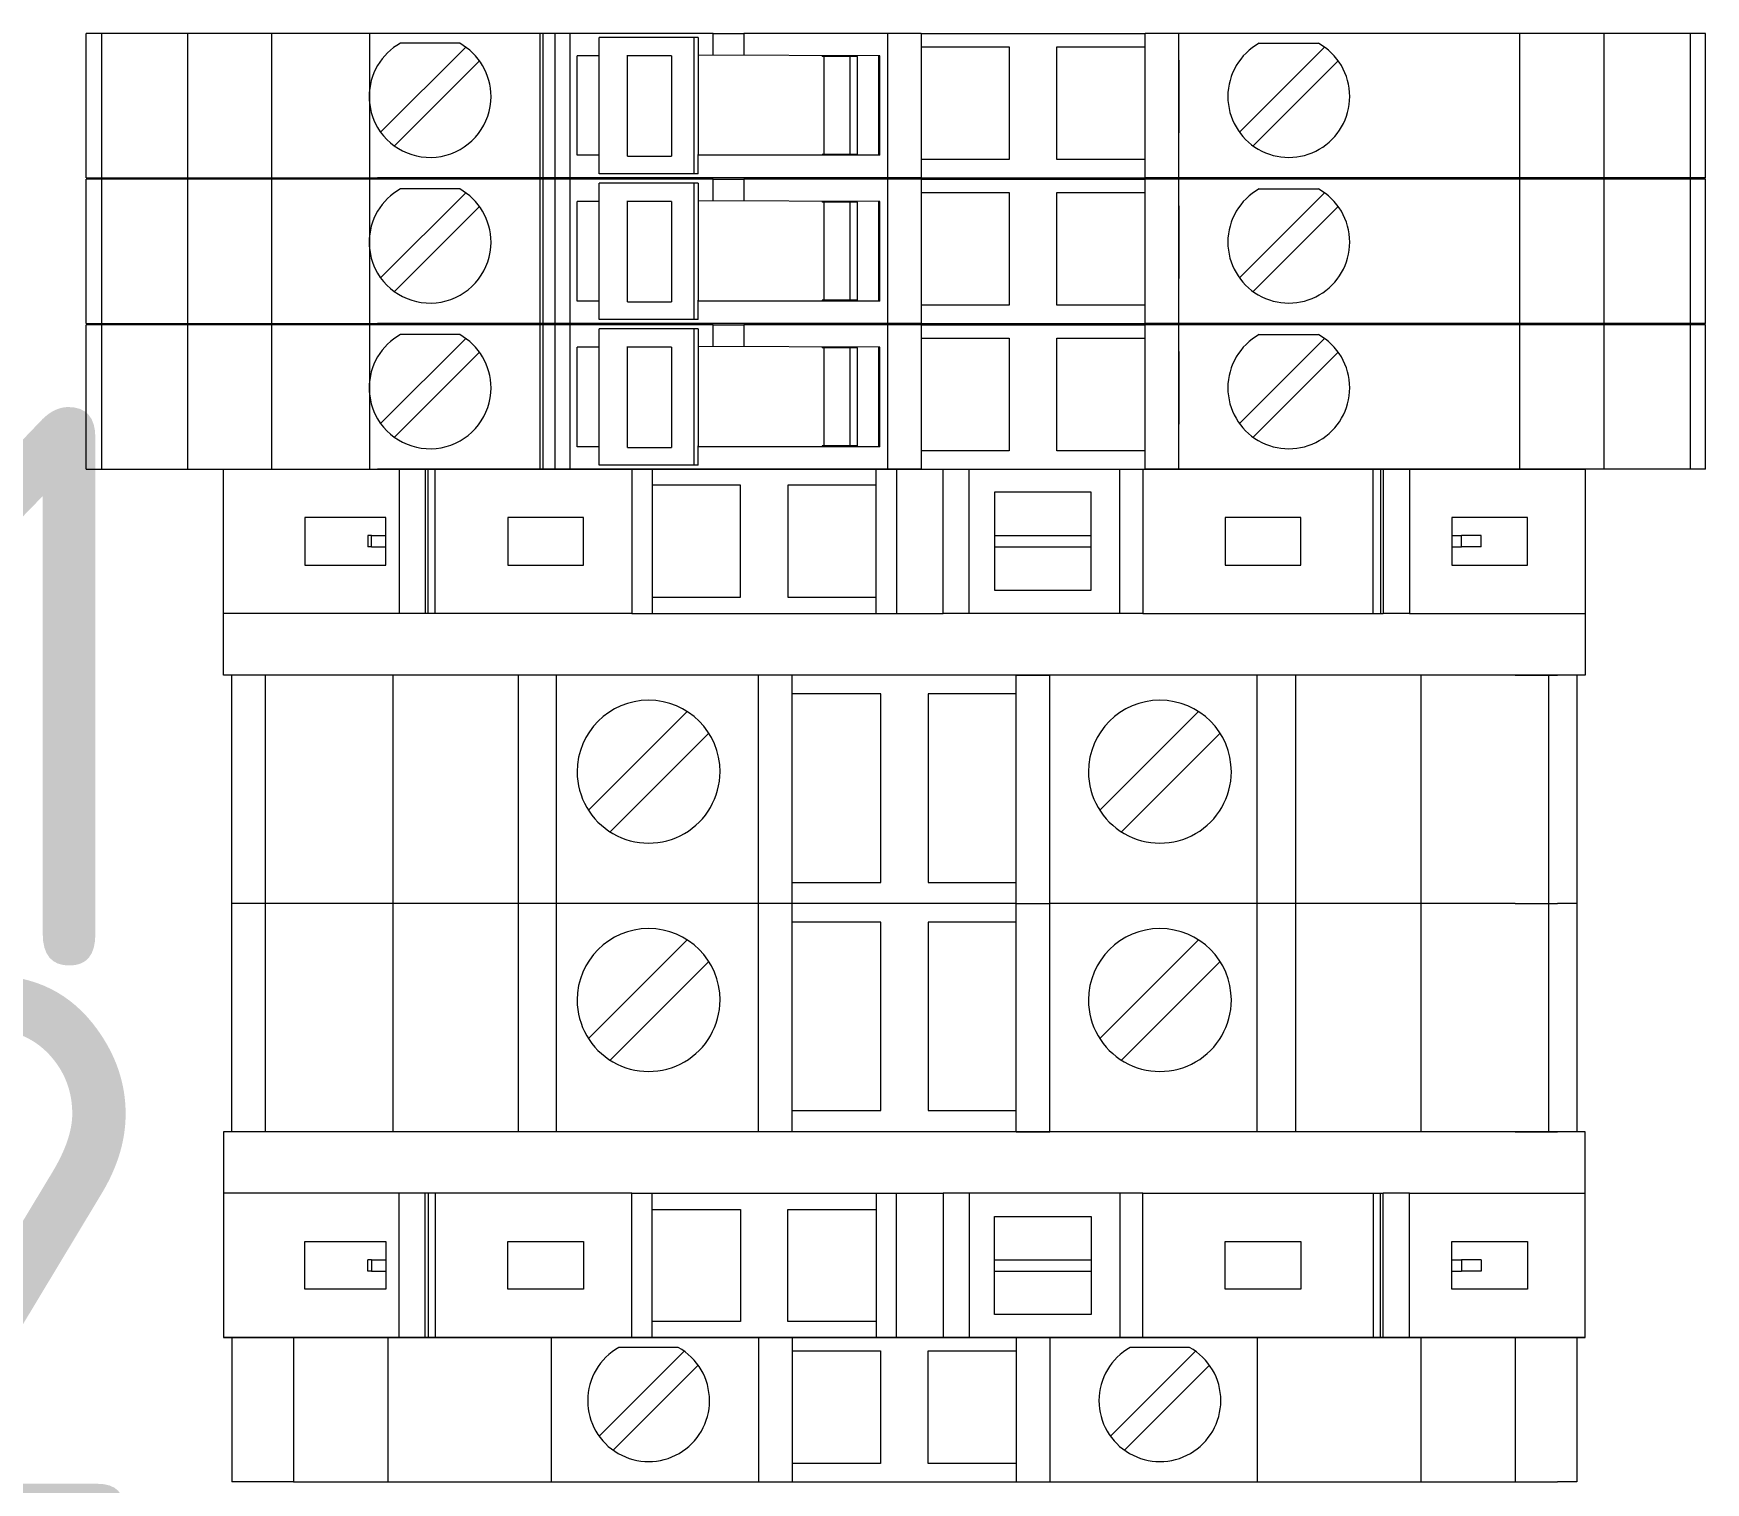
# Model space of a CAD drawing. Header units: millimetres. Extents: x 4962 to 7449, y 754 to 2938.
# Drawn here: x 7136.8 to 7196.5, y 1924.5 to 1976.3 of the extents above; entities that cross this region are included whole.
import ezdxf

# ---------------------------------------------------------------- set-up
doc = ezdxf.new("R2010")
doc.units = ezdxf.units.MM
doc.set_wipeout_variables(frame=1)
doc.layers.add('000-PI-Oprema', color=30, linetype='Continuous', lineweight=5)
doc.layers.add('000-PI-ORMAR', color=2, linetype='Continuous')
doc.layers.add('000-PI_TEXT', color=7, linetype='Continuous')
doc.styles.add('PI0', font='isocpeur.ttf', dxfattribs={"width": 0.9})

msp = doc.modelspace()

# ---------------------------------------------------------------- linework, layer by layer
at = {"color": 0, "linetype": 'ByBlock', "lineweight": 0, "ltscale": 0.25}
msp.add_lwpolyline([(7143.596, 1937.071), (7143.596, 1929.721), (7192.196, 1929.721), (7192.196, 1937.071), (7143.596, 1937.071)], dxfattribs=at)
at = {"layer": '000-PI-Oprema', "color": 0, "linetype": 'ByBlock', "lineweight": 0}
for p, q in [((7138.696, 1971.121), (7138.696, 1976.271)), ((7161.071, 1976.271), (7138.696, 1976.271)), ((7139.244, 1976.271), (7139.244, 1971.121)), ((7142.321, 1971.121), (7142.321, 1976.271)), ((7145.321, 1971.121), (7145.321, 1976.271)), ((7148.821, 1971.121), (7148.821, 1976.271)), ((7154.896, 1971.121), (7154.896, 1976.271)), ((7154.996, 1976.271), (7154.996, 1976.271)), ((7154.996, 1976.271), (7154.996, 1971.121)), ((7155.424, 1976.271), (7155.424, 1971.121)), ((7155.966, 1971.121), (7155.966, 1976.271)), ((7160.38, 1976.131), (7157.009, 1976.131)), ((7157.009, 1971.261), (7157.009, 1976.131)), ((7157.009, 1976.131), (7157.009, 1976.131)), ((7157.646, 1976.271), (7157.646, 1976.271)), ((7160.538, 1976.131), (7160.38, 1976.131)), ((7160.38, 1976.131), (7160.38, 1971.261)), ((7160.538, 1976.131), (7160.538, 1975.446)), ((7161.071, 1976.271), (7161.071, 1976.271)), ((7161.071, 1976.271), (7161.076, 1976.271)), ((7161.071, 1975.494), (7161.071, 1976.271)), ((7161.076, 1976.271), (7162.171, 1976.271)), ((7162.171, 1976.271), (7162.168, 1975.49)), ((7162.171, 1976.271), (7162.171, 1976.271)), ((7167.296, 1976.271), (7162.171, 1976.271)), ((7162.696, 1976.271), (7162.696, 1976.271)), ((7168.496, 1976.271), (7167.296, 1976.271)), ((7167.296, 1976.271), (7167.296, 1971.121)), ((7168.496, 1976.271), (7168.496, 1976.271)), ((7168.496, 1976.271), (7176.496, 1976.271)), ((7168.496, 1976.271), (7168.496, 1971.121)), ((7176.496, 1976.271), (7176.496, 1976.271)), ((7177.696, 1976.271), (7176.496, 1976.271)), ((7176.496, 1971.121), (7176.496, 1976.271)), ((7196.496, 1976.271), (7177.696, 1976.271)), ((7177.696, 1971.121), (7177.696, 1976.271)), ((7189.873, 1971.121), (7189.873, 1976.271)), ((7192.873, 1971.121), (7192.873, 1976.271)), ((7195.949, 1976.271), (7195.949, 1971.121)), ((7196.496, 1971.121), (7196.496, 1976.271)), ((7152.242, 1975.787), (7149.206, 1972.751)), ((7149.913, 1975.921), (7149.913, 1975.921)), ((7152.03, 1975.921), (7149.913, 1975.921)), ((7152.03, 1975.921), (7152.03, 1975.921)), ((7152.242, 1975.787), (7152.242, 1975.787)), ((7158.016, 1971.896), (7158.016, 1975.496)), ((7167.021, 1975.471), (7160.538, 1975.496)), ((7168.496, 1975.796), (7168.496, 1975.796)), ((7168.496, 1975.796), (7171.646, 1975.796)), ((7171.646, 1975.796), (7171.646, 1971.771)), ((7171.646, 1975.796), (7171.646, 1975.796)), ((7173.346, 1971.771), (7173.346, 1975.796)), ((7173.346, 1975.796), (7173.346, 1975.796)), ((7173.346, 1975.796), (7176.496, 1975.796)), ((7176.496, 1975.796), (7176.496, 1975.796)), ((7182.892, 1975.787), (7179.856, 1972.751)), ((7180.563, 1975.921), (7182.68, 1975.921)), ((7180.563, 1975.921), (7180.563, 1975.921)), ((7182.68, 1975.921), (7182.68, 1975.921)), ((7149.701, 1972.256), (7152.737, 1975.292)), ((7152.737, 1975.292), (7152.737, 1975.292)), ((7154.896, 1972.721), (7154.896, 1975.321)), ((7154.896, 1975.321), (7154.896, 1975.321)), ((7157.009, 1975.471), (7156.221, 1975.471)), ((7156.221, 1975.471), (7156.221, 1975.471)), ((7156.221, 1971.921), (7156.221, 1975.471)), ((7159.583, 1975.471), (7158.016, 1975.471)), ((7159.583, 1975.471), (7159.583, 1971.946)), ((7160.538, 1975.446), (7160.538, 1971.946)), ((7164.971, 1975.471), (7164.971, 1975.446)), ((7165.971, 1975.446), (7164.971, 1975.446)), ((7165.035, 1971.946), (7165.035, 1975.446)), ((7165.971, 1971.921), (7165.971, 1975.471)), ((7166.221, 1975.446), (7165.971, 1975.446)), ((7166.221, 1975.446), (7166.221, 1975.446)), ((7166.221, 1971.946), (7166.221, 1975.446)), ((7166.971, 1975.471), (7166.971, 1971.921)), ((7167.021, 1975.471), (7167.021, 1975.471)), ((7167.021, 1971.921), (7167.021, 1975.471)), ((7177.696, 1975.321), (7177.696, 1972.721)), ((7177.696, 1975.321), (7177.696, 1975.321)), ((7180.351, 1972.256), (7183.387, 1975.292)), ((7149.206, 1972.751), (7149.206, 1972.751)), ((7154.896, 1972.721), (7154.896, 1972.721)), ((7177.696, 1972.721), (7177.696, 1972.721)), ((7149.701, 1972.256), (7149.701, 1972.256)), ((7157.009, 1971.921), (7156.221, 1971.921)), ((7156.221, 1971.921), (7156.221, 1971.921)), ((7159.583, 1971.946), (7159.583, 1971.896)), ((7160.538, 1971.261), (7160.538, 1971.946)), ((7167.021, 1971.921), (7160.538, 1971.921)), ((7165.971, 1971.946), (7164.971, 1971.946)), ((7164.971, 1971.946), (7164.971, 1971.921)), ((7166.221, 1971.946), (7165.971, 1971.946)), ((7166.221, 1971.946), (7166.221, 1971.946)), ((7167.021, 1971.921), (7167.021, 1971.921)), ((7158.016, 1971.896), (7159.425, 1971.896)), ((7159.425, 1971.896), (7159.583, 1971.896)), ((7168.496, 1971.771), (7168.496, 1971.771)), ((7171.646, 1971.771), (7168.496, 1971.771)), ((7171.646, 1971.771), (7171.646, 1971.771)), ((7176.496, 1971.771), (7173.346, 1971.771)), ((7173.346, 1971.771), (7173.346, 1971.771)), ((7176.496, 1971.771), (7176.496, 1971.771)), ((7138.696, 1971.121), (7149.096, 1971.121)), ((7138.696, 1965.921), (7138.696, 1971.071)), ((7161.071, 1971.071), (7138.696, 1971.071)), ((7139.244, 1971.071), (7139.244, 1965.921)), ((7142.321, 1965.921), (7142.321, 1971.071)), ((7145.321, 1965.921), (7145.321, 1971.071)), ((7148.821, 1965.921), (7148.821, 1971.071)), ((7167.296, 1971.121), (7149.096, 1971.121)), ((7149.913, 1970.721), (7149.913, 1970.721)), ((7152.03, 1970.721), (7149.913, 1970.721)), ((7152.03, 1970.721), (7152.03, 1970.721)), ((7154.896, 1965.921), (7154.896, 1971.071)), ((7154.996, 1971.121), (7154.996, 1971.121)), ((7154.996, 1971.071), (7154.996, 1971.071)), ((7154.996, 1971.071), (7154.996, 1965.921)), ((7155.424, 1971.071), (7155.424, 1965.921)), ((7155.966, 1965.921), (7155.966, 1971.071)), ((7160.38, 1971.261), (7157.009, 1971.261)), ((7157.009, 1971.261), (7157.009, 1971.261)), ((7160.38, 1970.931), (7157.009, 1970.931)), ((7157.009, 1966.061), (7157.009, 1970.931)), ((7157.009, 1970.931), (7157.009, 1970.931)), ((7157.646, 1971.121), (7157.646, 1971.121)), ((7157.646, 1971.071), (7157.646, 1971.071)), ((7160.538, 1971.261), (7160.38, 1971.261)), ((7160.538, 1970.931), (7160.38, 1970.931)), ((7160.38, 1970.931), (7160.38, 1966.061)), ((7160.538, 1970.931), (7160.538, 1970.246)), ((7161.071, 1971.071), (7161.071, 1971.071)), ((7161.071, 1971.071), (7161.076, 1971.071)), ((7161.071, 1970.294), (7161.071, 1971.071)), ((7161.076, 1971.071), (7162.171, 1971.071)), ((7162.171, 1971.071), (7162.168, 1970.29)), ((7162.171, 1971.071), (7162.171, 1971.071)), ((7167.296, 1971.071), (7162.171, 1971.071)), ((7162.696, 1971.121), (7162.696, 1971.121)), ((7162.696, 1971.071), (7162.696, 1971.071)), ((7168.496, 1971.121), (7167.296, 1971.121)), ((7168.496, 1971.071), (7167.296, 1971.071)), ((7167.296, 1971.071), (7167.296, 1965.921)), ((7168.496, 1971.121), (7176.496, 1971.121)), ((7168.496, 1971.121), (7168.496, 1971.121)), ((7168.496, 1971.071), (7168.496, 1971.071)), ((7168.496, 1971.071), (7176.496, 1971.071)), ((7168.496, 1971.071), (7168.496, 1965.921)), ((7177.696, 1971.121), (7176.496, 1971.121)), ((7176.496, 1971.121), (7176.496, 1971.121)), ((7176.496, 1971.071), (7176.496, 1971.071)), ((7177.696, 1971.071), (7176.496, 1971.071)), ((7176.496, 1965.921), (7176.496, 1971.071)), ((7196.496, 1971.121), (7177.696, 1971.121)), ((7196.496, 1971.071), (7177.696, 1971.071)), ((7177.696, 1965.921), (7177.696, 1971.071)), ((7180.563, 1970.721), (7182.68, 1970.721)), ((7180.563, 1970.721), (7180.563, 1970.721)), ((7182.68, 1970.721), (7182.68, 1970.721)), ((7189.873, 1965.921), (7189.873, 1971.071)), ((7192.873, 1965.921), (7192.873, 1971.071)), ((7196.496, 1971.121), (7195.814, 1971.121)), ((7195.949, 1971.071), (7195.949, 1965.921)), ((7196.496, 1965.921), (7196.496, 1971.071)), ((7152.242, 1970.587), (7149.206, 1967.551)), ((7152.242, 1970.587), (7152.242, 1970.587)), ((7157.009, 1970.271), (7156.221, 1970.271)), ((7156.221, 1970.271), (7156.221, 1970.271)), ((7156.221, 1966.721), (7156.221, 1970.271)), ((7158.016, 1966.696), (7158.016, 1970.296)), ((7159.583, 1970.271), (7158.016, 1970.271)), ((7159.583, 1970.271), (7159.583, 1966.746)), ((7167.021, 1970.271), (7160.538, 1970.296)), ((7160.538, 1970.246), (7160.538, 1966.746)), ((7164.971, 1970.271), (7164.971, 1970.246)), ((7165.971, 1970.246), (7164.971, 1970.246)), ((7165.035, 1966.746), (7165.035, 1970.246)), ((7165.971, 1966.721), (7165.971, 1970.271)), ((7166.221, 1970.246), (7165.971, 1970.246)), ((7166.221, 1970.246), (7166.221, 1970.246)), ((7166.221, 1966.746), (7166.221, 1970.246)), ((7166.971, 1970.271), (7166.971, 1966.721)), ((7167.021, 1970.271), (7167.021, 1970.271)), ((7167.021, 1966.721), (7167.021, 1970.271)), ((7168.496, 1970.596), (7168.496, 1970.596)), ((7168.496, 1970.596), (7171.646, 1970.596)), ((7171.646, 1970.596), (7171.646, 1966.571)), ((7171.646, 1970.596), (7171.646, 1970.596)), ((7173.346, 1966.571), (7173.346, 1970.596)), ((7173.346, 1970.596), (7173.346, 1970.596)), ((7173.346, 1970.596), (7176.496, 1970.596)), ((7176.496, 1970.596), (7176.496, 1970.596)), ((7182.892, 1970.587), (7179.856, 1967.551)), ((7149.701, 1967.056), (7152.737, 1970.092)), ((7152.737, 1970.092), (7152.737, 1970.092)), ((7154.896, 1967.521), (7154.896, 1970.121)), ((7154.896, 1970.121), (7154.896, 1970.121)), ((7177.696, 1970.121), (7177.696, 1967.521)), ((7177.696, 1970.121), (7177.696, 1970.121)), ((7180.351, 1967.056), (7183.387, 1970.092)), ((7149.206, 1967.551), (7149.206, 1967.551)), ((7154.896, 1967.521), (7154.896, 1967.521)), ((7177.696, 1967.521), (7177.696, 1967.521)), ((7149.701, 1967.056), (7149.701, 1967.056)), ((7157.009, 1966.721), (7156.221, 1966.721)), ((7156.221, 1966.721), (7156.221, 1966.721)), ((7158.016, 1966.696), (7159.425, 1966.696)), ((7159.425, 1966.696), (7159.583, 1966.696)), ((7159.583, 1966.746), (7159.583, 1966.696)), ((7160.538, 1966.061), (7160.538, 1966.746)), ((7167.021, 1966.721), (7160.538, 1966.721)), ((7165.971, 1966.746), (7164.971, 1966.746)), ((7164.971, 1966.746), (7164.971, 1966.721)), ((7166.221, 1966.746), (7165.971, 1966.746)), ((7166.221, 1966.746), (7166.221, 1966.746)), ((7167.021, 1966.721), (7167.021, 1966.721)), ((7168.496, 1966.571), (7168.496, 1966.571)), ((7171.646, 1966.571), (7168.496, 1966.571)), ((7171.646, 1966.571), (7171.646, 1966.571)), ((7176.496, 1966.571), (7173.346, 1966.571)), ((7173.346, 1966.571), (7173.346, 1966.571)), ((7176.496, 1966.571), (7176.496, 1966.571)), ((7160.38, 1966.061), (7157.009, 1966.061)), ((7157.009, 1966.061), (7157.009, 1966.061)), ((7160.538, 1966.061), (7160.38, 1966.061)), ((7138.696, 1965.921), (7149.096, 1965.921)), ((7138.696, 1960.721), (7138.696, 1965.871)), ((7161.071, 1965.871), (7138.696, 1965.871)), ((7139.244, 1965.871), (7139.244, 1960.721)), ((7142.321, 1960.721), (7142.321, 1965.871)), ((7167.296, 1965.921), (7149.096, 1965.921)), ((7152.242, 1965.387), (7149.206, 1962.351)), ((7149.913, 1965.521), (7149.913, 1965.521)), ((7152.03, 1965.521), (7149.913, 1965.521)), ((7152.03, 1965.521), (7152.03, 1965.521)), ((7152.242, 1965.387), (7152.242, 1965.387)), ((7154.996, 1965.921), (7154.996, 1965.921)), ((7154.996, 1965.871), (7154.996, 1965.871)), ((7160.38, 1965.731), (7157.009, 1965.731)), ((7157.009, 1965.731), (7157.009, 1965.731)), ((7157.646, 1965.921), (7157.646, 1965.921)), ((7157.646, 1965.871), (7157.646, 1965.871)), ((7160.538, 1965.731), (7160.38, 1965.731)), ((7160.538, 1965.731), (7160.538, 1965.046)), ((7161.071, 1965.871), (7161.071, 1965.871)), ((7161.071, 1965.871), (7161.076, 1965.871)), ((7161.071, 1965.094), (7161.071, 1965.871)), ((7161.076, 1965.871), (7162.171, 1965.871)), ((7162.171, 1965.871), (7162.168, 1965.09)), ((7162.171, 1965.871), (7162.171, 1965.871)), ((7167.296, 1965.871), (7162.171, 1965.871)), ((7162.696, 1965.921), (7162.696, 1965.921)), ((7162.696, 1965.871), (7162.696, 1965.871)), ((7168.496, 1965.921), (7167.296, 1965.921)), ((7168.496, 1965.871), (7167.296, 1965.871)), ((7168.496, 1965.921), (7176.496, 1965.921)), ((7168.496, 1965.921), (7168.496, 1965.921)), ((7168.496, 1965.871), (7168.496, 1965.871)), ((7168.496, 1965.871), (7176.496, 1965.871)), ((7168.496, 1965.396), (7168.496, 1965.396)), ((7168.496, 1965.396), (7171.646, 1965.396)), ((7171.646, 1965.396), (7171.646, 1961.371)), ((7171.646, 1965.396), (7171.646, 1965.396)), ((7173.346, 1961.371), (7173.346, 1965.396)), ((7173.346, 1965.396), (7173.346, 1965.396)), ((7173.346, 1965.396), (7176.496, 1965.396)), ((7177.696, 1965.921), (7176.496, 1965.921)), ((7176.496, 1965.921), (7176.496, 1965.921)), ((7176.496, 1965.871), (7176.496, 1965.871)), ((7177.696, 1965.871), (7176.496, 1965.871)), ((7176.496, 1965.396), (7176.496, 1965.396)), ((7196.496, 1965.921), (7177.696, 1965.921)), ((7196.496, 1965.871), (7177.696, 1965.871)), ((7182.892, 1965.387), (7179.856, 1962.351)), ((7180.563, 1965.521), (7182.68, 1965.521)), ((7180.563, 1965.521), (7180.563, 1965.521)), ((7182.68, 1965.521), (7182.68, 1965.521)), ((7192.873, 1960.721), (7192.873, 1965.871)), ((7196.496, 1965.921), (7195.814, 1965.921)), ((7195.949, 1965.871), (7195.949, 1960.721)), ((7196.496, 1960.721), (7196.496, 1965.871)), ((7149.701, 1961.856), (7152.737, 1964.892)), ((7152.737, 1964.892), (7152.737, 1964.892)), ((7154.896, 1962.321), (7154.896, 1964.921)), ((7154.896, 1964.921), (7154.896, 1964.921)), ((7157.009, 1965.071), (7156.221, 1965.071)), ((7156.221, 1965.071), (7156.221, 1965.071)), ((7156.221, 1961.521), (7156.221, 1965.071)), ((7158.016, 1961.496), (7158.016, 1965.096)), ((7159.583, 1965.071), (7158.016, 1965.071)), ((7159.583, 1965.071), (7159.583, 1961.546)), ((7167.021, 1965.071), (7160.538, 1965.096)), ((7160.538, 1965.046), (7160.538, 1961.546)), ((7164.971, 1965.071), (7164.971, 1965.046)), ((7165.971, 1965.046), (7164.971, 1965.046)), ((7165.035, 1961.546), (7165.035, 1965.046)), ((7165.971, 1961.521), (7165.971, 1965.071)), ((7166.221, 1965.046), (7165.971, 1965.046)), ((7166.221, 1965.046), (7166.221, 1965.046)), ((7166.221, 1961.546), (7166.221, 1965.046)), ((7166.971, 1965.071), (7166.971, 1961.521)), ((7167.021, 1965.071), (7167.021, 1965.071)), ((7167.021, 1961.521), (7167.021, 1965.071)), ((7177.696, 1964.921), (7177.696, 1962.321)), ((7177.696, 1964.921), (7177.696, 1964.921)), ((7180.351, 1961.856), (7183.387, 1964.892)), ((7149.206, 1962.351), (7149.206, 1962.351)), ((7149.701, 1961.856), (7149.701, 1961.856)), ((7154.896, 1962.321), (7154.896, 1962.321)), ((7177.696, 1962.321), (7177.696, 1962.321)), ((7157.009, 1961.521), (7156.221, 1961.521)), ((7156.221, 1961.521), (7156.221, 1961.521)), ((7158.016, 1961.496), (7159.425, 1961.496)), ((7159.425, 1961.496), (7159.583, 1961.496)), ((7159.583, 1961.546), (7159.583, 1961.496)), ((7167.021, 1961.521), (7160.538, 1961.521)), ((7165.971, 1961.546), (7164.971, 1961.546)), ((7164.971, 1961.546), (7164.971, 1961.521)), ((7166.221, 1961.546), (7165.971, 1961.546)), ((7166.221, 1961.546), (7166.221, 1961.546)), ((7167.021, 1961.521), (7167.021, 1961.521)), ((7168.496, 1961.371), (7168.496, 1961.371)), ((7171.646, 1961.371), (7168.496, 1961.371)), ((7171.646, 1961.371), (7171.646, 1961.371)), ((7176.496, 1961.371), (7173.346, 1961.371)), ((7173.346, 1961.371), (7173.346, 1961.371)), ((7176.496, 1961.371), (7176.496, 1961.371)), ((7196.496, 1960.721), (7195.814, 1960.721)), ((7167.061, 1952.696), (7163.896, 1952.696)), ((7167.061, 1945.971), (7167.061, 1952.696)), ((7167.061, 1952.696), (7167.061, 1952.696)), ((7168.746, 1952.696), (7168.746, 1945.971)), ((7171.896, 1952.696), (7168.746, 1952.696)), ((7168.746, 1952.696), (7168.746, 1952.696)), ((7171.896, 1952.696), (7171.896, 1952.696)), ((7156.622, 1948.55), (7160.143, 1952.071)), ((7160.143, 1952.071), (7160.143, 1952.071)), ((7174.872, 1948.55), (7178.393, 1952.071)), ((7178.393, 1952.071), (7178.393, 1952.071)), ((7160.921, 1951.293), (7157.4, 1947.772)), ((7160.921, 1951.293), (7160.921, 1951.293)), ((7179.171, 1951.293), (7175.65, 1947.772)), ((7179.171, 1951.293), (7179.171, 1951.293)), ((7156.221, 1949.921), (7156.221, 1949.921)), ((7161.321, 1949.921), (7161.321, 1949.921)), ((7174.471, 1949.921), (7174.471, 1949.921)), ((7179.571, 1949.921), (7179.571, 1949.921)), ((7156.622, 1948.55), (7156.622, 1948.55)), ((7174.872, 1948.55), (7174.872, 1948.55)), ((7157.4, 1947.772), (7157.4, 1947.772)), ((7175.65, 1947.772), (7175.65, 1947.772)), ((7163.896, 1945.971), (7163.896, 1945.971)), ((7163.896, 1945.971), (7167.061, 1945.971)), ((7167.061, 1945.971), (7167.061, 1945.971)), ((7168.746, 1945.971), (7171.896, 1945.971)), ((7168.746, 1945.971), (7168.746, 1945.971)), ((7171.896, 1945.971), (7171.896, 1945.971)), ((7146.096, 1945.221), (7143.896, 1945.221)), ((7143.896, 1945.221), (7143.896, 1945.221)), ((7143.896, 1945.221), (7143.896, 1945.221)), ((7146.096, 1945.221), (7143.896, 1945.221)), ((7143.896, 1937.071), (7143.896, 1945.221)), ((7145.084, 1945.221), (7145.084, 1937.071)), ((7147.688, 1945.221), (7146.096, 1945.221)), ((7146.096, 1945.221), (7146.096, 1945.221)), ((7146.096, 1945.221), (7146.096, 1945.221)), ((7147.688, 1945.221), (7146.096, 1945.221)), ((7149.831, 1945.221), (7147.688, 1945.221)), ((7149.831, 1945.221), (7147.688, 1945.221)), ((7149.646, 1945.221), (7149.646, 1937.071)), ((7150.214, 1945.221), (7149.831, 1945.221)), ((7150.214, 1945.221), (7149.831, 1945.221)), ((7152.722, 1945.221), (7150.214, 1945.221)), ((7152.722, 1945.221), (7150.214, 1945.221)), ((7150.396, 1945.221), (7150.396, 1945.221)), ((7150.396, 1945.221), (7150.396, 1945.221)), ((7155.296, 1945.221), (7152.722, 1945.221)), ((7155.296, 1945.221), (7152.722, 1945.221)), ((7153.046, 1945.221), (7153.046, 1945.221)), ((7153.046, 1945.221), (7153.046, 1945.221)), ((7154.118, 1945.221), (7154.118, 1937.071)), ((7162.696, 1945.221), (7155.296, 1945.221)), ((7162.696, 1945.221), (7155.296, 1945.221)), ((7155.484, 1937.071), (7155.484, 1945.221)), ((7158.096, 1945.221), (7158.096, 1945.221)), ((7158.096, 1945.221), (7158.096, 1945.221)), ((7163.896, 1945.221), (7162.696, 1945.221)), ((7163.896, 1945.221), (7162.696, 1945.221)), ((7162.696, 1937.071), (7162.696, 1945.221)), ((7171.896, 1945.221), (7163.896, 1945.221)), ((7163.896, 1945.221), (7163.896, 1945.221)), ((7163.896, 1945.221), (7163.896, 1945.221)), ((7171.896, 1945.221), (7163.896, 1945.221)), ((7163.896, 1937.071), (7163.896, 1945.221)), ((7171.896, 1945.221), (7173.096, 1945.221)), ((7171.896, 1945.221), (7171.896, 1945.221)), ((7171.896, 1945.221), (7171.896, 1945.221)), ((7171.896, 1945.221), (7173.096, 1945.221)), ((7171.896, 1937.071), (7171.896, 1945.221)), ((7180.496, 1945.221), (7173.096, 1945.221)), ((7180.496, 1945.221), (7173.096, 1945.221)), ((7173.096, 1937.071), (7173.096, 1945.221)), ((7183.071, 1945.221), (7180.496, 1945.221)), ((7183.071, 1945.221), (7180.496, 1945.221)), ((7180.496, 1937.071), (7180.496, 1945.221)), ((7181.863, 1945.221), (7181.863, 1937.071)), ((7185.579, 1945.221), (7183.071, 1945.221)), ((7185.579, 1945.221), (7183.071, 1945.221)), ((7184.196, 1945.221), (7184.196, 1945.221)), ((7184.196, 1945.221), (7184.196, 1945.221)), ((7185.096, 1945.221), (7185.096, 1945.221)), ((7185.096, 1945.221), (7185.096, 1945.221)), ((7185.962, 1945.221), (7185.579, 1945.221)), ((7185.962, 1945.221), (7185.579, 1945.221)), ((7188.105, 1945.221), (7185.77, 1945.221)), ((7188.105, 1945.221), (7185.962, 1945.221)), ((7186.335, 1945.221), (7186.335, 1937.071)), ((7187.646, 1945.221), (7187.646, 1945.221)), ((7189.696, 1945.221), (7188.105, 1945.221)), ((7189.696, 1945.221), (7188.105, 1945.221)), ((7189.696, 1945.221), (7190.896, 1945.221)), ((7189.696, 1945.221), (7189.696, 1945.221)), ((7189.696, 1945.221), (7189.696, 1945.221)), ((7189.696, 1945.221), (7190.896, 1945.221)), ((7190.396, 1945.221), (7190.396, 1945.221)), ((7190.896, 1945.221), (7191.214, 1945.221)), ((7190.896, 1945.221), (7190.896, 1945.221)), ((7190.896, 1945.221), (7190.896, 1945.221)), ((7190.896, 1945.221), (7191.214, 1945.221)), ((7190.896, 1945.221), (7190.896, 1937.071)), ((7191.896, 1945.221), (7191.214, 1945.221)), ((7191.896, 1945.221), (7191.214, 1945.221)), ((7191.896, 1945.221), (7191.896, 1945.221)), ((7191.896, 1945.221), (7191.896, 1945.221)), ((7191.896, 1945.221), (7191.896, 1937.071)), ((7167.061, 1944.546), (7163.896, 1944.546)), ((7167.061, 1937.821), (7167.061, 1944.546)), ((7167.061, 1944.546), (7167.061, 1944.546)), ((7168.746, 1944.546), (7168.746, 1937.821)), ((7171.896, 1944.546), (7168.746, 1944.546)), ((7168.746, 1944.546), (7168.746, 1944.546)), ((7171.896, 1944.546), (7171.896, 1944.546)), ((7156.622, 1940.4), (7160.143, 1943.921)), ((7160.143, 1943.921), (7160.143, 1943.921)), ((7174.872, 1940.4), (7178.393, 1943.921)), ((7178.393, 1943.921), (7178.393, 1943.921)), ((7160.921, 1943.143), (7157.4, 1939.622)), ((7160.921, 1943.143), (7160.921, 1943.143)), ((7179.171, 1943.143), (7175.65, 1939.622)), ((7179.171, 1943.143), (7179.171, 1943.143)), ((7156.221, 1941.771), (7156.221, 1941.771)), ((7161.321, 1941.771), (7161.321, 1941.771)), ((7174.471, 1941.771), (7174.471, 1941.771)), ((7179.571, 1941.771), (7179.571, 1941.771)), ((7156.622, 1940.4), (7156.622, 1940.4)), ((7174.872, 1940.4), (7174.872, 1940.4)), ((7157.4, 1939.622), (7157.4, 1939.622)), ((7175.65, 1939.622), (7175.65, 1939.622)), ((7163.896, 1937.821), (7163.896, 1937.821)), ((7163.896, 1937.821), (7167.061, 1937.821)), ((7167.061, 1937.821), (7167.061, 1937.821)), ((7168.746, 1937.821), (7171.896, 1937.821)), ((7168.746, 1937.821), (7168.746, 1937.821)), ((7171.896, 1937.821), (7171.896, 1937.821)), ((7143.596, 1937.071), (7143.596, 1929.721)), ((7192.196, 1937.071), (7143.596, 1937.071)), ((7146.096, 1937.071), (7143.896, 1937.071)), ((7143.896, 1937.071), (7143.896, 1937.071)), ((7147.688, 1937.071), (7146.096, 1937.071)), ((7146.096, 1937.071), (7146.096, 1937.071)), ((7149.831, 1937.071), (7147.688, 1937.071)), ((7150.214, 1937.071), (7149.831, 1937.071)), ((7152.722, 1937.071), (7150.214, 1937.071)), ((7150.396, 1937.071), (7150.396, 1937.071)), ((7155.296, 1937.071), (7152.722, 1937.071)), ((7153.046, 1937.071), (7153.046, 1937.071)), ((7162.696, 1937.071), (7155.296, 1937.071)), ((7158.096, 1937.071), (7158.096, 1937.071)), ((7163.896, 1937.071), (7162.696, 1937.071)), ((7171.896, 1937.071), (7163.896, 1937.071)), ((7163.896, 1937.071), (7163.896, 1937.071)), ((7171.896, 1937.071), (7173.096, 1937.071)), ((7171.896, 1937.071), (7171.896, 1937.071)), ((7180.496, 1937.071), (7173.096, 1937.071)), ((7183.071, 1937.071), (7180.496, 1937.071)), ((7185.579, 1937.071), (7183.071, 1937.071)), ((7184.196, 1937.071), (7184.196, 1937.071)), ((7185.096, 1937.071), (7185.096, 1937.071)), ((7185.962, 1937.071), (7185.579, 1937.071)), ((7188.105, 1937.071), (7185.77, 1937.071)), ((7189.696, 1937.071), (7188.105, 1937.071)), ((7189.696, 1937.071), (7190.896, 1937.071)), ((7189.696, 1937.071), (7189.696, 1937.071)), ((7190.896, 1937.071), (7191.214, 1937.071)), ((7190.896, 1937.071), (7190.896, 1937.071)), ((7191.896, 1937.071), (7191.214, 1937.071)), ((7191.896, 1937.071), (7191.896, 1937.071)), ((7192.196, 1929.721), (7192.196, 1937.071)), ((7149.862, 1934.871), (7143.596, 1934.871)), ((7149.862, 1929.721), (7149.862, 1934.871)), ((7150.798, 1934.871), (7149.862, 1934.871)), ((7150.798, 1929.721), (7150.798, 1934.871)), ((7150.899, 1934.871), (7150.798, 1934.871)), ((7150.899, 1934.871), (7150.899, 1929.721)), ((7151.157, 1934.871), (7150.899, 1934.871)), ((7151.157, 1934.871), (7151.157, 1929.721)), ((7158.178, 1934.871), (7151.157, 1934.871)), ((7158.178, 1934.871), (7158.896, 1934.871)), ((7158.178, 1929.721), (7158.178, 1934.871)), ((7158.896, 1934.296), (7158.896, 1934.871)), ((7158.896, 1934.871), (7166.896, 1934.871)), ((7166.896, 1934.871), (7166.896, 1934.296)), ((7166.896, 1934.871), (7167.615, 1934.871)), ((7167.615, 1934.871), (7169.287, 1934.871)), ((7167.615, 1929.721), (7167.615, 1934.871)), ((7170.212, 1934.871), (7169.287, 1934.871)), ((7169.287, 1934.871), (7169.287, 1929.721)), ((7175.586, 1934.871), (7170.212, 1934.871)), ((7170.212, 1934.871), (7170.212, 1929.721)), ((7175.586, 1934.871), (7175.586, 1929.721)), ((7176.406, 1934.871), (7175.586, 1934.871)), ((7176.406, 1929.721), (7176.406, 1934.871)), ((7176.406, 1934.871), (7184.636, 1934.871)), ((7184.636, 1934.871), (7184.636, 1929.721)), ((7184.636, 1934.871), (7184.894, 1934.871)), ((7184.894, 1929.721), (7184.894, 1934.871)), ((7184.894, 1934.871), (7184.994, 1934.871)), ((7185.931, 1934.871), (7184.994, 1934.871)), ((7184.994, 1929.721), (7184.994, 1934.871)), ((7185.931, 1934.871), (7192.196, 1934.871)), ((7185.931, 1929.721), (7185.931, 1934.871)), ((7158.896, 1930.296), (7158.896, 1934.296)), ((7158.896, 1934.296), (7162.046, 1934.296)), ((7162.046, 1934.296), (7162.046, 1930.296)), ((7163.746, 1934.296), (7166.896, 1934.296)), ((7163.746, 1930.296), (7163.746, 1934.296)), ((7166.896, 1934.296), (7166.896, 1930.296)), ((7171.121, 1934.046), (7174.571, 1934.046)), ((7171.121, 1932.496), (7171.121, 1934.046)), ((7174.571, 1934.046), (7174.571, 1932.496)), ((7146.496, 1931.446), (7146.496, 1933.146)), ((7146.496, 1933.146), (7149.396, 1933.146)), ((7149.396, 1933.146), (7149.396, 1932.496)), ((7153.746, 1933.146), (7156.446, 1933.146)), ((7153.746, 1931.446), (7153.746, 1933.146)), ((7156.446, 1933.146), (7156.446, 1931.446)), ((7179.346, 1933.146), (7182.046, 1933.146)), ((7179.346, 1931.446), (7179.346, 1933.146)), ((7182.046, 1933.146), (7182.046, 1931.446)), ((7187.446, 1932.496), (7187.446, 1933.146)), ((7187.446, 1933.146), (7190.146, 1933.146)), ((7190.146, 1933.146), (7190.146, 1931.446)), ((7148.882, 1932.496), (7148.751, 1932.496)), ((7148.751, 1932.096), (7148.751, 1932.496)), ((7148.882, 1932.096), (7148.751, 1932.096)), ((7148.882, 1932.496), (7148.882, 1932.096)), ((7148.882, 1932.496), (7149.396, 1932.496)), ((7148.882, 1932.096), (7149.396, 1932.096)), ((7149.396, 1932.496), (7149.396, 1932.096)), ((7149.396, 1932.096), (7149.396, 1931.446)), ((7171.121, 1932.496), (7174.571, 1932.496)), ((7171.121, 1932.096), (7171.121, 1932.496)), ((7171.121, 1932.096), (7174.571, 1932.096)), ((7171.121, 1930.546), (7171.121, 1932.096)), ((7174.571, 1932.496), (7174.571, 1932.096)), ((7174.571, 1932.096), (7174.571, 1930.546)), ((7187.446, 1932.096), (7187.446, 1932.496)), ((7187.446, 1932.496), (7187.782, 1932.496)), ((7187.446, 1932.096), (7187.782, 1932.096)), ((7187.446, 1931.446), (7187.446, 1932.096)), ((7187.782, 1932.496), (7187.782, 1932.096)), ((7188.482, 1932.496), (7187.782, 1932.496)), ((7188.482, 1932.096), (7187.782, 1932.096)), ((7188.482, 1932.496), (7188.482, 1932.096)), ((7149.396, 1931.446), (7146.496, 1931.446)), ((7156.446, 1931.446), (7153.746, 1931.446)), ((7182.046, 1931.446), (7179.346, 1931.446)), ((7190.146, 1931.446), (7187.446, 1931.446)), ((7162.046, 1930.296), (7158.896, 1930.296)), ((7158.896, 1929.721), (7158.896, 1930.296)), ((7166.896, 1930.296), (7163.746, 1930.296)), ((7166.896, 1930.296), (7166.896, 1929.721)), ((7174.571, 1930.546), (7171.121, 1930.546)), ((7150.798, 1929.721), (7149.862, 1929.721)), ((7150.899, 1929.721), (7150.798, 1929.721)), ((7151.157, 1929.721), (7150.899, 1929.721)), ((7158.178, 1929.721), (7158.896, 1929.721))]:
    msp.add_line(p, q, dxfattribs=at)
at = {"layer": '000-PI-Oprema', "color": 0, "linetype": 'ByBlock', "lineweight": 0, "ltscale": 0.25}
msp.add_line((7192.196, 1929.721), (7143.596, 1929.721), dxfattribs=at)
at = {"layer": '000-PI-Oprema', "color": 0, "linetype": 'ByBlock', "lineweight": 0}
for centre, radius, start, end in [((7150.971, 1974.021), 2.175, 119.12459, 149.54968), ((7150.971, 1974.021), 2.175, 0.00002, 60.87541), ((7181.621, 1974.021), 2.175, 119.12459, 179.99998), ((7181.621, 1974.021), 2.175, 0.00002, 60.87541), ((7150.971, 1974.021), 2.175, 210.45028, 0.00002), ((7181.621, 1974.021), 2.175, 179.99998, 0.00002), ((7150.971, 1968.821), 2.175, 119.12459, 149.54968), ((7150.971, 1968.821), 2.175, 0.00002, 60.87541), ((7181.621, 1968.821), 2.175, 119.12459, 179.99998), ((7181.621, 1968.821), 2.175, 0.00002, 60.87541), ((7150.971, 1968.821), 2.175, 210.45028, 0.00002), ((7181.621, 1968.821), 2.175, 179.99998, 0.00002), ((7150.971, 1963.621), 2.175, 119.12459, 149.54968), ((7150.971, 1963.621), 2.175, 0.00002, 60.87541), ((7181.621, 1963.621), 2.175, 119.12459, 179.99998), ((7181.621, 1963.621), 2.175, 0.00002, 60.87541), ((7150.971, 1963.621), 2.175, 210.45028, 0.00002), ((7181.621, 1963.621), 2.175, 179.99998, 0.00002), ((7158.771, 1949.921), 2.55, 0.00002, 179.99998), ((7177.021, 1949.921), 2.55, 0.00002, 179.99998), ((7158.771, 1949.921), 2.55, 179.99998, 0.00002), ((7177.021, 1949.921), 2.55, 179.99998, 0.00002), ((7158.771, 1941.771), 2.55, 0.00002, 179.99998), ((7177.021, 1941.771), 2.55, 0.00002, 179.99998), ((7158.771, 1941.771), 2.55, 179.99998, 0.00002), ((7177.021, 1941.771), 2.55, 179.99998, 0.00002)]:
    msp.add_arc(centre, radius, start, end, dxfattribs=at)
for centre, start_param, end_param in [((7150.971, 1974.021), -2.102255, -1.570796), ((7150.971, 1974.021), -1.570796, -1.039338), ((7150.971, 1968.821), -2.102255, -1.570796), ((7150.971, 1968.821), -1.570796, -1.039338), ((7150.971, 1963.621), -2.102255, -1.570796), ((7150.971, 1963.621), -1.570796, -1.039338)]:
    msp.add_ellipse(centre, major_axis=(0, -2.175), ratio=1, start_param=start_param, end_param=end_param, dxfattribs=at)
at = {"layer": '000-PI-ORMAR', "color": 0, "linetype": 'ByBlock', "lineweight": 0}
for p, q in [((7143.896, 1929.721), (7143.896, 1929.721)), ((7146.096, 1929.721), (7143.896, 1929.721)), ((7143.896, 1929.721), (7143.896, 1924.571)), ((7146.096, 1929.721), (7146.096, 1929.721)), ((7146.096, 1929.721), (7147.688, 1929.721)), ((7146.096, 1929.721), (7146.096, 1924.571)), ((7147.688, 1929.721), (7149.831, 1929.721)), ((7148.146, 1929.721), (7148.146, 1929.721)), ((7149.458, 1929.721), (7149.458, 1924.571)), ((7150.214, 1929.721), (7149.831, 1929.721)), ((7152.722, 1929.721), (7150.214, 1929.721)), ((7150.396, 1929.721), (7150.396, 1929.721)), ((7151.896, 1929.721), (7151.896, 1929.721)), ((7152.722, 1929.721), (7155.296, 1929.721)), ((7153.046, 1929.721), (7153.046, 1929.721)), ((7155.296, 1929.721), (7162.696, 1929.721)), ((7155.296, 1929.721), (7155.296, 1924.571)), ((7158.096, 1929.721), (7158.096, 1929.721)), ((7162.696, 1929.721), (7163.896, 1929.721)), ((7162.696, 1929.721), (7162.696, 1924.571)), ((7163.896, 1929.721), (7163.896, 1929.721)), ((7163.896, 1929.721), (7171.896, 1929.721)), ((7163.896, 1929.721), (7163.896, 1924.571)), ((7171.896, 1929.721), (7171.896, 1929.721)), ((7171.896, 1929.721), (7173.096, 1929.721)), ((7171.896, 1929.721), (7171.896, 1924.571)), ((7173.096, 1929.721), (7180.496, 1929.721)), ((7173.096, 1929.721), (7173.096, 1924.571)), ((7180.496, 1929.721), (7183.071, 1929.721)), ((7180.496, 1929.721), (7180.496, 1924.571)), ((7185.579, 1929.721), (7183.071, 1929.721)), ((7183.896, 1929.721), (7183.896, 1929.721)), ((7184.196, 1929.721), (7184.196, 1929.721)), ((7185.096, 1929.721), (7185.096, 1929.721)), ((7185.962, 1929.721), (7185.579, 1929.721)), ((7185.962, 1929.721), (7188.105, 1929.721)), ((7186.335, 1929.721), (7186.335, 1924.571)), ((7187.646, 1929.721), (7187.646, 1929.721)), ((7188.105, 1929.721), (7189.696, 1929.721)), ((7189.696, 1929.721), (7189.696, 1929.721)), ((7189.696, 1929.721), (7190.896, 1929.721)), ((7189.696, 1929.721), (7189.696, 1924.571)), ((7190.396, 1929.721), (7190.396, 1929.721)), ((7190.896, 1929.721), (7190.896, 1929.721)), ((7190.896, 1929.721), (7191.214, 1929.721)), ((7191.896, 1929.721), (7191.214, 1929.721)), ((7191.896, 1929.721), (7191.896, 1929.721)), ((7191.896, 1929.721), (7191.896, 1924.571)), ((7160.042, 1929.237), (7157.006, 1926.201)), ((7157.713, 1929.371), (7157.713, 1929.371)), ((7159.83, 1929.371), (7157.713, 1929.371)), ((7159.83, 1929.371), (7159.83, 1929.371)), ((7160.042, 1929.237), (7160.042, 1929.237)), ((7163.896, 1929.246), (7167.046, 1929.246)), ((7163.896, 1929.246), (7163.896, 1929.246)), ((7167.046, 1929.246), (7167.046, 1925.221)), ((7167.046, 1929.246), (7167.046, 1929.246)), ((7168.746, 1925.221), (7168.746, 1929.246)), ((7168.746, 1929.246), (7171.896, 1929.246)), ((7168.746, 1929.246), (7168.746, 1929.246)), ((7171.896, 1929.246), (7171.896, 1929.246)), ((7178.292, 1929.237), (7175.256, 1926.201)), ((7175.963, 1929.371), (7175.963, 1929.371)), ((7178.08, 1929.371), (7175.963, 1929.371)), ((7178.08, 1929.371), (7178.08, 1929.371)), ((7178.292, 1929.237), (7178.292, 1929.237)), ((7157.501, 1925.706), (7160.537, 1928.742)), ((7160.537, 1928.742), (7160.537, 1928.742)), ((7162.696, 1928.771), (7162.696, 1926.171)), ((7162.696, 1928.771), (7162.696, 1928.771)), ((7173.096, 1928.771), (7173.096, 1926.171)), ((7173.096, 1928.771), (7173.096, 1928.771)), ((7175.751, 1925.706), (7178.787, 1928.742)), ((7178.787, 1928.742), (7178.787, 1928.742)), ((7157.006, 1926.201), (7157.006, 1926.201)), ((7162.696, 1926.171), (7162.696, 1926.171)), ((7173.096, 1926.171), (7173.096, 1926.171)), ((7175.256, 1926.201), (7175.256, 1926.201)), ((7157.501, 1925.706), (7157.501, 1925.706)), ((7175.751, 1925.706), (7175.751, 1925.706)), ((7167.046, 1925.221), (7163.896, 1925.221)), ((7163.896, 1925.221), (7163.896, 1925.221)), ((7167.046, 1925.221), (7167.046, 1925.221)), ((7171.896, 1925.221), (7168.746, 1925.221)), ((7168.746, 1925.221), (7168.746, 1925.221)), ((7171.896, 1925.221), (7171.896, 1925.221)), ((7146.096, 1924.571), (7143.896, 1924.571)), ((7143.896, 1924.571), (7143.896, 1924.571)), ((7146.096, 1924.571), (7147.688, 1924.571)), ((7146.096, 1924.571), (7146.096, 1924.571)), ((7147.688, 1924.571), (7149.831, 1924.571)), ((7148.146, 1924.571), (7148.146, 1924.571)), ((7149.831, 1924.571), (7150.214, 1924.571)), ((7150.214, 1924.571), (7152.722, 1924.571)), ((7150.396, 1924.571), (7150.396, 1924.571)), ((7152.722, 1924.571), (7155.296, 1924.571)), ((7153.046, 1924.571), (7153.046, 1924.571)), ((7155.296, 1924.571), (7162.696, 1924.571)), ((7158.096, 1924.571), (7158.096, 1924.571)), ((7162.696, 1924.571), (7163.896, 1924.571)), ((7163.896, 1924.571), (7171.896, 1924.571)), ((7163.896, 1924.571), (7163.896, 1924.571)), ((7171.896, 1924.571), (7173.096, 1924.571)), ((7171.896, 1924.571), (7171.896, 1924.571)), ((7173.096, 1924.571), (7180.496, 1924.571)), ((7180.496, 1924.571), (7183.071, 1924.571)), ((7183.071, 1924.571), (7185.579, 1924.571)), ((7184.196, 1924.571), (7184.196, 1924.571)), ((7185.096, 1924.571), (7185.096, 1924.571)), ((7185.579, 1924.571), (7185.962, 1924.571)), ((7185.962, 1924.571), (7188.105, 1924.571)), ((7187.646, 1924.571), (7187.646, 1924.571)), ((7188.105, 1924.571), (7189.696, 1924.571)), ((7189.696, 1924.571), (7190.896, 1924.571)), ((7189.696, 1924.571), (7189.696, 1924.571)), ((7190.896, 1924.571), (7191.214, 1924.571)), ((7190.896, 1924.571), (7190.896, 1924.571)), ((7191.896, 1924.571), (7191.214, 1924.571)), ((7191.896, 1924.571), (7191.896, 1924.571))]:
    msp.add_line(p, q, dxfattribs=at)
for centre, start, end in [((7158.771, 1927.471), 119.12459, 179.99998), ((7158.771, 1927.471), 0.00002, 60.87541), ((7177.021, 1927.471), 119.12459, 179.99998), ((7177.021, 1927.471), 0.00002, 60.87541), ((7158.771, 1927.471), 179.99998, 0.00002), ((7177.021, 1927.471), 179.99998, 0.00002)]:
    msp.add_arc(centre, 2.175, start, end, dxfattribs=at)

# ---------------------------------------------------------------- texts
at = {"layer": '000-PI_TEXT', "color": 0, "linetype": 'ByBlock', "lineweight": 0, "style": 'PI0', "width": 0.9}
for s, p in [('-XD01', (7076.237, 1942.936)), ('-XD02', (7072.747, 1922.648))]:
    msp.add_text(s, height=20, dxfattribs=at).set_placement(p)

# ---------------------------------------------------------------- wipeouts: each hides what was drawn before it
at = {"color": 7}
msp.add_wipeout([(7143.596, 1953.371), (7192.196, 1953.371), (7192.196, 1960.721), (7143.596, 1960.721)], dxfattribs=at).dxf.layer = '000-PI-Oprema'

# ---------------------------------------------------------------- next in the draw order: linework, layer by layer
at = {"layer": '000-PI-Oprema', "color": 0, "linetype": 'ByBlock', "lineweight": 0}
for p, q in [((7145.321, 1960.721), (7145.321, 1965.871)), ((7148.821, 1960.721), (7148.821, 1965.871)), ((7154.896, 1960.721), (7154.896, 1965.871)), ((7154.996, 1965.871), (7154.996, 1960.721)), ((7155.424, 1965.871), (7155.424, 1960.721)), ((7155.966, 1960.721), (7155.966, 1965.871)), ((7157.009, 1960.861), (7157.009, 1965.731)), ((7160.38, 1965.731), (7160.38, 1960.861)), ((7167.296, 1965.871), (7167.296, 1960.721)), ((7168.496, 1965.871), (7168.496, 1960.721)), ((7176.496, 1960.721), (7176.496, 1965.871)), ((7177.696, 1960.721), (7177.696, 1965.871)), ((7189.873, 1960.721), (7189.873, 1965.871)), ((7160.538, 1960.861), (7160.538, 1961.546)), ((7138.696, 1960.721), (7149.096, 1960.721)), ((7167.296, 1960.721), (7149.096, 1960.721)), ((7154.996, 1960.721), (7154.996, 1960.721)), ((7160.38, 1960.861), (7157.009, 1960.861)), ((7157.009, 1960.861), (7157.009, 1960.861)), ((7157.646, 1960.721), (7157.646, 1960.721)), ((7160.538, 1960.861), (7160.38, 1960.861)), ((7162.696, 1960.721), (7162.696, 1960.721)), ((7168.496, 1960.721), (7167.296, 1960.721)), ((7168.496, 1960.721), (7176.496, 1960.721)), ((7168.496, 1960.721), (7168.496, 1960.721)), ((7177.696, 1960.721), (7176.496, 1960.721)), ((7176.496, 1960.721), (7176.496, 1960.721)), ((7196.496, 1960.721), (7177.696, 1960.721)), ((7143.896, 1953.371), (7143.896, 1953.371)), ((7146.096, 1953.371), (7143.896, 1953.371)), ((7143.896, 1945.221), (7143.896, 1953.371)), ((7145.084, 1953.371), (7145.084, 1945.221)), ((7146.096, 1953.371), (7146.096, 1953.371)), ((7147.688, 1953.371), (7146.096, 1953.371)), ((7149.831, 1953.371), (7147.688, 1953.371)), ((7149.646, 1953.371), (7149.646, 1945.221)), ((7150.214, 1953.371), (7149.831, 1953.371)), ((7152.722, 1953.371), (7150.214, 1953.371)), ((7150.396, 1953.371), (7150.396, 1953.371)), ((7155.296, 1953.371), (7152.722, 1953.371)), ((7153.046, 1953.371), (7153.046, 1953.371)), ((7154.118, 1953.371), (7154.118, 1945.221)), ((7162.696, 1953.371), (7155.296, 1953.371)), ((7155.484, 1945.221), (7155.484, 1953.371)), ((7158.096, 1953.371), (7158.096, 1953.371)), ((7163.896, 1953.371), (7162.696, 1953.371)), ((7162.696, 1945.221), (7162.696, 1953.371)), ((7163.896, 1953.371), (7163.896, 1953.371)), ((7171.896, 1953.371), (7163.896, 1953.371)), ((7163.896, 1945.221), (7163.896, 1953.371)), ((7171.896, 1953.371), (7171.896, 1953.371)), ((7171.896, 1953.371), (7173.096, 1953.371)), ((7171.896, 1945.221), (7171.896, 1953.371)), ((7180.496, 1953.371), (7173.096, 1953.371)), ((7173.096, 1945.221), (7173.096, 1953.371)), ((7183.071, 1953.371), (7180.496, 1953.371)), ((7180.496, 1945.221), (7180.496, 1953.371)), ((7181.863, 1953.371), (7181.863, 1945.221)), ((7185.579, 1953.371), (7183.071, 1953.371)), ((7184.196, 1953.371), (7184.196, 1953.371)), ((7185.096, 1953.371), (7185.096, 1953.371)), ((7185.962, 1953.371), (7185.579, 1953.371)), ((7188.105, 1953.371), (7185.962, 1953.371)), ((7186.335, 1953.371), (7186.335, 1945.221)), ((7187.646, 1953.371), (7187.646, 1953.371)), ((7189.696, 1953.371), (7188.105, 1953.371)), ((7189.696, 1953.371), (7189.696, 1953.371)), ((7189.696, 1953.371), (7190.896, 1953.371)), ((7190.396, 1953.371), (7190.396, 1953.371)), ((7190.896, 1953.371), (7190.896, 1953.371)), ((7190.896, 1953.371), (7191.214, 1953.371)), ((7190.896, 1953.371), (7190.896, 1945.221)), ((7191.896, 1953.371), (7191.214, 1953.371)), ((7191.896, 1953.371), (7191.896, 1953.371)), ((7191.896, 1953.371), (7191.896, 1945.221))]:
    msp.add_line(p, q, dxfattribs=at)
at = {"layer": '000-PI-Oprema', "color": 7}
for p, q in [((7143.596, 1953.371), (7143.596, 1960.721)), ((7149.862, 1960.721), (7149.862, 1955.571)), ((7150.798, 1960.721), (7150.798, 1955.571)), ((7150.899, 1955.571), (7150.899, 1960.721)), ((7151.157, 1955.571), (7151.157, 1960.721)), ((7158.178, 1960.721), (7158.178, 1955.571)), ((7158.896, 1960.721), (7158.896, 1960.146)), ((7166.896, 1960.146), (7166.896, 1960.721)), ((7167.615, 1960.721), (7167.615, 1955.571)), ((7169.287, 1955.571), (7169.287, 1960.721)), ((7170.212, 1955.571), (7170.212, 1960.721)), ((7175.586, 1955.571), (7175.586, 1960.721)), ((7176.406, 1960.721), (7176.406, 1955.571)), ((7184.636, 1955.571), (7184.636, 1960.721)), ((7184.894, 1960.721), (7184.894, 1955.571)), ((7184.994, 1960.721), (7184.994, 1955.571)), ((7185.931, 1960.721), (7185.931, 1955.571)), ((7192.196, 1960.721), (7192.196, 1953.371)), ((7158.896, 1960.146), (7158.896, 1956.146)), ((7162.046, 1960.146), (7158.896, 1960.146)), ((7162.046, 1956.146), (7162.046, 1960.146)), ((7163.746, 1960.146), (7163.746, 1956.146)), ((7166.896, 1960.146), (7163.746, 1960.146)), ((7166.896, 1956.146), (7166.896, 1960.146)), ((7174.571, 1959.896), (7171.121, 1959.896)), ((7171.121, 1959.896), (7171.121, 1958.346)), ((7174.571, 1958.346), (7174.571, 1959.896)), ((7146.496, 1958.996), (7146.496, 1957.296)), ((7149.396, 1958.996), (7146.496, 1958.996)), ((7149.396, 1958.346), (7149.396, 1958.996)), ((7153.746, 1958.996), (7153.746, 1957.296)), ((7156.446, 1958.996), (7153.746, 1958.996)), ((7156.446, 1957.296), (7156.446, 1958.996)), ((7179.346, 1958.996), (7179.346, 1957.296)), ((7182.046, 1958.996), (7179.346, 1958.996)), ((7182.046, 1957.296), (7182.046, 1958.996)), ((7190.146, 1958.996), (7187.446, 1958.996)), ((7187.446, 1958.996), (7187.446, 1958.346)), ((7190.146, 1957.296), (7190.146, 1958.996)), ((7148.882, 1958.346), (7148.751, 1958.346)), ((7148.751, 1958.346), (7148.751, 1957.946)), ((7148.882, 1958.346), (7149.396, 1958.346)), ((7148.882, 1957.946), (7148.882, 1958.346)), ((7149.396, 1957.946), (7149.396, 1958.346)), ((7171.121, 1958.346), (7174.571, 1958.346)), ((7171.121, 1958.346), (7171.121, 1957.946)), ((7174.571, 1957.946), (7174.571, 1958.346)), ((7187.446, 1958.346), (7187.782, 1958.346)), ((7187.446, 1958.346), (7187.446, 1957.946)), ((7188.482, 1958.346), (7187.782, 1958.346)), ((7187.782, 1957.946), (7187.782, 1958.346)), ((7188.482, 1957.946), (7188.482, 1958.346)), ((7148.882, 1957.946), (7148.751, 1957.946)), ((7148.882, 1957.946), (7149.396, 1957.946)), ((7149.396, 1957.296), (7149.396, 1957.946)), ((7171.121, 1957.946), (7174.571, 1957.946)), ((7171.121, 1957.946), (7171.121, 1956.396)), ((7174.571, 1956.396), (7174.571, 1957.946)), ((7187.446, 1957.946), (7187.446, 1957.296)), ((7187.446, 1957.946), (7187.782, 1957.946)), ((7188.482, 1957.946), (7187.782, 1957.946)), ((7146.496, 1957.296), (7149.396, 1957.296)), ((7153.746, 1957.296), (7156.446, 1957.296)), ((7179.346, 1957.296), (7182.046, 1957.296)), ((7187.446, 1957.296), (7190.146, 1957.296)), ((7158.896, 1956.146), (7158.896, 1955.571)), ((7158.896, 1956.146), (7162.046, 1956.146)), ((7163.746, 1956.146), (7166.896, 1956.146)), ((7166.896, 1955.571), (7166.896, 1956.146)), ((7171.121, 1956.396), (7174.571, 1956.396)), ((7149.862, 1955.571), (7143.596, 1955.571)), ((7150.798, 1955.571), (7149.862, 1955.571)), ((7150.899, 1955.571), (7150.798, 1955.571)), ((7151.157, 1955.571), (7150.899, 1955.571)), ((7158.178, 1955.571), (7151.157, 1955.571)), ((7158.178, 1955.571), (7158.896, 1955.571)), ((7158.896, 1955.571), (7166.896, 1955.571)), ((7166.896, 1955.571), (7167.615, 1955.571)), ((7167.615, 1955.571), (7169.287, 1955.571)), ((7170.212, 1955.571), (7169.287, 1955.571)), ((7175.586, 1955.571), (7170.212, 1955.571)), ((7176.406, 1955.571), (7175.586, 1955.571)), ((7176.406, 1955.571), (7184.636, 1955.571)), ((7184.636, 1955.571), (7184.894, 1955.571)), ((7184.894, 1955.571), (7184.994, 1955.571)), ((7185.931, 1955.571), (7184.994, 1955.571)), ((7185.931, 1955.571), (7192.196, 1955.571)), ((7192.196, 1953.371), (7143.596, 1953.371))]:
    msp.add_line(p, q, dxfattribs=at)
at = {"layer": '000-PI-Oprema', "color": 7, "ltscale": 0.25}
msp.add_line((7143.596, 1960.721), (7192.196, 1960.721), dxfattribs=at)

doc.saveas('drawing.dxf')
